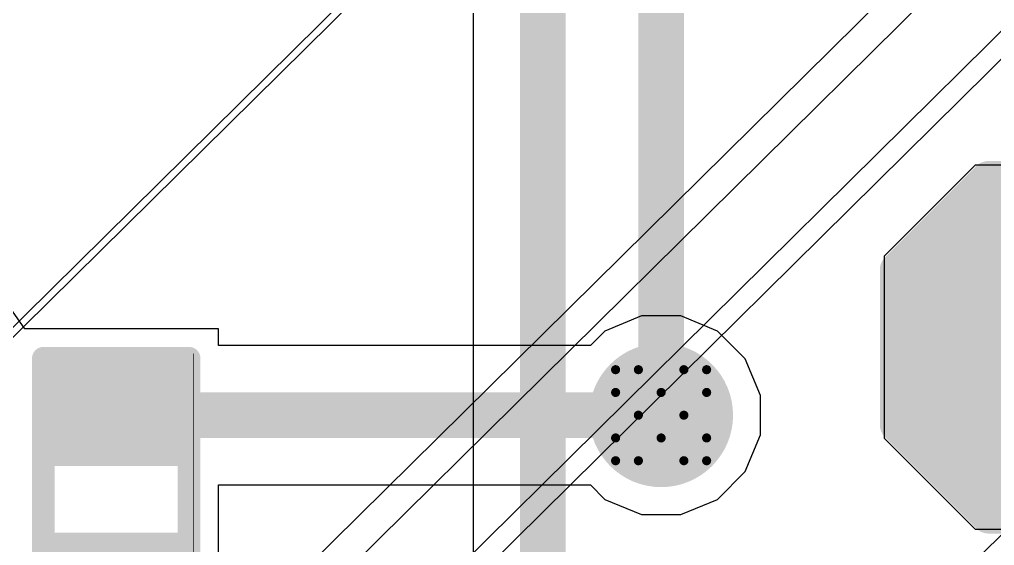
# Model space of a CAD drawing. Header units: inches. Extents: x 0 to 212, y 0 to 208.
# Drawn here: x 4.5354 to 4.7497, y 2.941 to 3.0566 of the extents above; entities that cross this region are included whole.
import ezdxf

# ---------------------------------------------------------------- set-up
doc = ezdxf.new("R2010")
doc.units = ezdxf.units.IN
doc.header["$MEASUREMENT"] = 0
for name, color, linetype in [('Bottom Layer', 5, 'Continuous'), ('Bottom Solder', 6, 'Continuous'), ('Drill Drawing', 1, 'Continuous'), ('Top Layer', 1, 'Continuous'), ('Top Overlay', 2, 'Continuous'), ('Top Paste', 8, 'Continuous'), ('Top Solder', 216, 'Continuous'), ('Via Holes', 16, 'Continuous')]:
    doc.layers.add(name, color=color, linetype=linetype)

# ---------------------------------------------------------------- blocks, each defined once
blk = doc.blocks.new('28_UFQFPN__4_4__11')
at = {"layer": 'Top Solder'}
for p in [(-0.06846, 0.06737), (-0.06255, -0.05074), (-0.05074, 0.08706), (-0.05074, -0.06255), (0.06147, -0.06255), (0.06737, 0.08706), (0.08706, 0.06737)]:
    blk.add_line(p, (207.68418, 205.16589), dxfattribs=at)
blk = doc.blocks.new('T__________17')
at = {"layer": 'Top Layer'}
blk.add_hatch(color=1, dxfattribs=at).paths.add_polyline_path([(0.015, 0.03), (-0.015, 0.03), (-0.03, 0.015), (-0.03, -0.015), (-0.015, -0.03), (0.015, -0.03), (0.03, -0.015), (0.03, 0.015)])
at = {"layer": 'Top Paste'}
blk.add_hatch(color=8, dxfattribs=at).paths.add_polyline_path([(0.015, 0.03), (-0.015, 0.03), (-0.03, 0.015), (-0.03, -0.015), (-0.015, -0.03), (0.015, -0.03), (0.03, -0.015), (0.03, 0.015)])
at = {"layer": 'Top Solder'}
blk.add_hatch(color=216, dxfattribs=at).paths.add_polyline_path([(0.017, 0.034), (-0.017, 0.034), (-0.034, 0.017), (-0.034, -0.017), (-0.017, -0.034), (0.017, -0.034), (0.034, -0.017), (0.034, 0.017)])
at = {"layer": 'Top Overlay'}
for points in [[(-0.037, 0.017, 0.00787, 0.00787, 0), (-0.017, 0.037, 0.00787, 0.00787, 0)], [(-0.017, 0.037, 0.00787, 0.00787, 0), (0.017, 0.037, 0.00787, 0.00787, 0)], [(0.017, 0.037, 0.00787, 0.00787, 0), (0.037, 0.017, 0.00787, 0.00787, 0)], [(-0.037, -0.017, 0.00787, 0.00787, 0), (-0.037, 0.017, 0.00787, 0.00787, 0)], [(0.037, -0.017, 0.00787, 0.00787, 0), (0.037, 0.017, 0.00787, 0.00787, 0)], [(-0.037, -0.017, 0.00787, 0.00787, 0), (-0.017, -0.037, 0.00787, 0.00787, 0)], [(0.017, -0.037, 0.00787, 0.00787, 0), (0.037, -0.017, 0.00787, 0.00787, 0)], [(-0.017, -0.037, 0.00787, 0.00787, 0), (0.017, -0.037, 0.00787, 0.00787, 0)]]:
    blk.add_lwpolyline(points, format="xyseb", dxfattribs=at)
for points in [[(-0.01897, 0.037, 0.00394, 0.00394, 1), (-0.01503, 0.037, 0.00394, 0.00394, 1)], [(-0.01897, 0.037, 0.00394, 0.00394, 1), (-0.01503, 0.037, 0.00394, 0.00394, 1)], [(0.01503, 0.037, 0.00394, 0.00394, 1), (0.01897, 0.037, 0.00394, 0.00394, 1)], [(0.01503, 0.037, 0.00394, 0.00394, 1), (0.01897, 0.037, 0.00394, 0.00394, 1)], [(-0.03897, 0.017, 0.00394, 0.00394, 1), (-0.03503, 0.017, 0.00394, 0.00394, 1)], [(-0.03897, 0.017, 0.00394, 0.00394, 1), (-0.03503, 0.017, 0.00394, 0.00394, 1)], [(0.03503, 0.017, 0.00394, 0.00394, 1), (0.03897, 0.017, 0.00394, 0.00394, 1)], [(0.03503, 0.017, 0.00394, 0.00394, 1), (0.03897, 0.017, 0.00394, 0.00394, 1)], [(-0.03897, -0.017, 0.00394, 0.00394, 1), (-0.03503, -0.017, 0.00394, 0.00394, 1)], [(-0.03897, -0.017, 0.00394, 0.00394, 1), (-0.03503, -0.017, 0.00394, 0.00394, 1)], [(0.03503, -0.017, 0.00394, 0.00394, 1), (0.03897, -0.017, 0.00394, 0.00394, 1)], [(0.03503, -0.017, 0.00394, 0.00394, 1), (0.03897, -0.017, 0.00394, 0.00394, 1)], [(-0.01897, -0.037, 0.00394, 0.00394, 1), (-0.01503, -0.037, 0.00394, 0.00394, 1)], [(-0.01897, -0.037, 0.00394, 0.00394, 1), (-0.01503, -0.037, 0.00394, 0.00394, 1)], [(0.01503, -0.037, 0.00394, 0.00394, 1), (0.01897, -0.037, 0.00394, 0.00394, 1)], [(0.01503, -0.037, 0.00394, 0.00394, 1), (0.01897, -0.037, 0.00394, 0.00394, 1)]]:
    blk.add_lwpolyline(points, format="xyseb", close=True, dxfattribs=at)
blk = doc.blocks.new('R___0402_38')
at = {"layer": 'Top Layer'}
for points in [[(-0.0275, -0.0125), (-0.0275, 0.0125), (-0.0095, 0.0125), (-0.0095, -0.0125)], [(0.0095, -0.0125), (0.0095, 0.0125), (0.0275, 0.0125), (0.0275, -0.0125)]]:
    blk.add_hatch(color=1, dxfattribs=at).paths.add_polyline_path(points)
at = {"layer": 'Top Paste'}
for points in [[(-0.0275, -0.0125), (-0.0275, 0.0125), (-0.0095, 0.0125), (-0.0095, -0.0125)], [(0.0095, -0.0125), (0.0095, 0.0125), (0.0275, 0.0125), (0.0275, -0.0125)]]:
    blk.add_hatch(color=8, dxfattribs=at).paths.add_polyline_path(points)
at = {"layer": 'Top Solder'}
for points in [[(-0.02967, -0.01467), (-0.02967, 0.01467), (-0.00733, 0.01467), (-0.00733, -0.01467)], [(0.00733, -0.01467), (0.00733, 0.01467), (0.02967, 0.01467), (0.02967, -0.01467)]]:
    blk.add_hatch(color=216, dxfattribs=at).paths.add_polyline_path(points)
at = {"layer": 'Top Overlay'}
for points in [[(-0.031, 0.016, 0.005, 0.005, 0), (-0.031, -0.016, 0.005, 0.005, 0)], [(-0.031, 0.016, 0.005, 0.005, 0), (0.031, 0.016, 0.005, 0.005, 0)], [(0.031, 0.016, 0.005, 0.005, 0), (0.031, -0.016, 0.005, 0.005, 0)], [(-0.031, -0.016, 0.005, 0.005, 0), (0.031, -0.016, 0.005, 0.005, 0)], [(-0.032, -0.017, 0.000127, 0.000127, 0), (0.032, -0.017, 0.000127, 0.000127, 0)]]:
    blk.add_lwpolyline(points, format="xyseb", dxfattribs=at)
for points in [[(-0.03225, 0.016, 0.0025, 0.0025, 1), (-0.02975, 0.016, 0.0025, 0.0025, 1)], [(-0.03225, 0.016, 0.0025, 0.0025, 1), (-0.02975, 0.016, 0.0025, 0.0025, 1)], [(0.02975, 0.016, 0.0025, 0.0025, 1), (0.03225, 0.016, 0.0025, 0.0025, 1)], [(0.02975, 0.016, 0.0025, 0.0025, 1), (0.03225, 0.016, 0.0025, 0.0025, 1)], [(-0.03225, -0.016, 0.0025, 0.0025, 1), (-0.02975, -0.016, 0.0025, 0.0025, 1)], [(-0.03225, -0.016, 0.0025, 0.0025, 1), (-0.02975, -0.016, 0.0025, 0.0025, 1)], [(0.02975, -0.016, 0.0025, 0.0025, 1), (0.03225, -0.016, 0.0025, 0.0025, 1)], [(0.02975, -0.016, 0.0025, 0.0025, 1), (0.03225, -0.016, 0.0025, 0.0025, 1)], [(-0.03203, -0.017, 0.0000635, 0.0000635, 1), (-0.03197, -0.017, 0.0000635, 0.0000635, 1)], [(0.03197, -0.017, 0.0000635, 0.0000635, 1), (0.03203, -0.017, 0.0000635, 0.0000635, 1)]]:
    blk.add_lwpolyline(points, format="xyseb", close=True, dxfattribs=at)

msp = doc.modelspace()

# ---------------------------------------------------------------- hatches: boundary and pattern name
at = {"layer": 'Bottom Layer'}
h = msp.add_hatch(color=5, dxfattribs=at)
edge = h.paths.add_edge_path()
edge.add_arc((4.67642, 2.96964), 0.01181, 0, 360)
at = {"layer": 'Bottom Solder'}
h = msp.add_hatch(color=6, dxfattribs=at)
edge = h.paths.add_edge_path()
edge.add_arc((4.67642, 2.96964), 0.01581, 0, 360)
at = {"layer": 'Top Layer'}
h = msp.add_hatch(color=1, dxfattribs=at)
edge = h.paths.add_edge_path()
edge.add_arc((4.67642, 2.96964), 0.01181, 0, 360)
at = {"layer": 'Top Solder'}
h = msp.add_hatch(color=216, dxfattribs=at)
edge = h.paths.add_edge_path()
edge.add_arc((4.67642, 2.96964), 0.01581, 0, 360)
at = {"layer": 'Via Holes'}
h = msp.add_hatch(color=7, dxfattribs=at)
edge = h.paths.add_edge_path()
edge.add_arc((4.67642, 2.96964), 0.00591, 0, 360)

# ---------------------------------------------------------------- linework, layer by layer
at = {"layer": 'Bottom Layer'}
for p, q in [((4.63513, 3.08188), (4.63513, 3.01515)), ((4.63513, 3.01515), (4.63513, 3.01515)), ((4.63513, 3.01515), (4.63513, 2.93212))]:
    msp.add_line(p, q, dxfattribs=at)
for points in [[(4.67642, 2.96964, 0.01, 0.01, 0), (4.67642, 3.29289, 0.01, 0.01, 0)], [(4.65042, 2.91657, 0.01, 0.01, 0), (4.65042, 3.11489, 0.01, 0.01, 0)]]:
    msp.add_lwpolyline(points, format="xyseb", dxfattribs=at)
msp.add_lwpolyline([(4.67392, 2.96964, 0.005, 0.005, 1), (4.67892, 2.96964, 0.005, 0.005, 1)], format="xyseb", close=True, dxfattribs=at)
at = {"layer": 'Drill Drawing'}
for points in [[(4.66642, 2.97464, 0.002, 0.002, 0), (4.66642, 2.97964, 0.002, 0.002, 0)], [(4.66642, 2.97964, 0.002, 0.002, 0), (4.67142, 2.97964, 0.002, 0.002, 0)], [(4.67142, 2.97964, 0.002, 0.002, 0), (4.67642, 2.97464, 0.002, 0.002, 0)], [(4.67642, 2.97464, 0.002, 0.002, 0), (4.68142, 2.97964, 0.002, 0.002, 0)], [(4.68142, 2.97964, 0.002, 0.002, 0), (4.68642, 2.97964, 0.002, 0.002, 0)], [(4.68642, 2.97464, 0.002, 0.002, 0), (4.68642, 2.97964, 0.002, 0.002, 0)], [(4.66642, 2.97464, 0.002, 0.002, 0), (4.67142, 2.96964, 0.002, 0.002, 0)], [(4.68142, 2.96964, 0.002, 0.002, 0), (4.68642, 2.97464, 0.002, 0.002, 0)], [(4.66642, 2.96464, 0.002, 0.002, 0), (4.67142, 2.96964, 0.002, 0.002, 0)], [(4.68142, 2.96964, 0.002, 0.002, 0), (4.68642, 2.96464, 0.002, 0.002, 0)], [(4.66642, 2.95964, 0.002, 0.002, 0), (4.66642, 2.96464, 0.002, 0.002, 0)], [(4.67142, 2.95964, 0.002, 0.002, 0), (4.67642, 2.96464, 0.002, 0.002, 0)], [(4.67642, 2.96464, 0.002, 0.002, 0), (4.68142, 2.95964, 0.002, 0.002, 0)], [(4.68642, 2.95964, 0.002, 0.002, 0), (4.68642, 2.96464, 0.002, 0.002, 0)], [(4.66642, 2.95964, 0.002, 0.002, 0), (4.67142, 2.95964, 0.002, 0.002, 0)], [(4.68142, 2.95964, 0.002, 0.002, 0), (4.68642, 2.95964, 0.002, 0.002, 0)]]:
    msp.add_lwpolyline(points, format="xyseb", dxfattribs=at)
for points in [[(4.66592, 2.97964, 0.001, 0.001, 1), (4.66692, 2.97964, 0.001, 0.001, 1)], [(4.66592, 2.97964, 0.001, 0.001, 1), (4.66692, 2.97964, 0.001, 0.001, 1)], [(4.67092, 2.97964, 0.001, 0.001, 1), (4.67192, 2.97964, 0.001, 0.001, 1)], [(4.67092, 2.97964, 0.001, 0.001, 1), (4.67192, 2.97964, 0.001, 0.001, 1)], [(4.68092, 2.97964, 0.001, 0.001, 1), (4.68192, 2.97964, 0.001, 0.001, 1)], [(4.68092, 2.97964, 0.001, 0.001, 1), (4.68192, 2.97964, 0.001, 0.001, 1)], [(4.68592, 2.97964, 0.001, 0.001, 1), (4.68692, 2.97964, 0.001, 0.001, 1)], [(4.68592, 2.97964, 0.001, 0.001, 1), (4.68692, 2.97964, 0.001, 0.001, 1)], [(4.66592, 2.97464, 0.001, 0.001, 1), (4.66692, 2.97464, 0.001, 0.001, 1)], [(4.66592, 2.97464, 0.001, 0.001, 1), (4.66692, 2.97464, 0.001, 0.001, 1)], [(4.67592, 2.97464, 0.001, 0.001, 1), (4.67692, 2.97464, 0.001, 0.001, 1)], [(4.67592, 2.97464, 0.001, 0.001, 1), (4.67692, 2.97464, 0.001, 0.001, 1)], [(4.68592, 2.97464, 0.001, 0.001, 1), (4.68692, 2.97464, 0.001, 0.001, 1)], [(4.68592, 2.97464, 0.001, 0.001, 1), (4.68692, 2.97464, 0.001, 0.001, 1)], [(4.67092, 2.96964, 0.001, 0.001, 1), (4.67192, 2.96964, 0.001, 0.001, 1)], [(4.67092, 2.96964, 0.001, 0.001, 1), (4.67192, 2.96964, 0.001, 0.001, 1)], [(4.68092, 2.96964, 0.001, 0.001, 1), (4.68192, 2.96964, 0.001, 0.001, 1)], [(4.68092, 2.96964, 0.001, 0.001, 1), (4.68192, 2.96964, 0.001, 0.001, 1)], [(4.66592, 2.96464, 0.001, 0.001, 1), (4.66692, 2.96464, 0.001, 0.001, 1)], [(4.66592, 2.96464, 0.001, 0.001, 1), (4.66692, 2.96464, 0.001, 0.001, 1)], [(4.67592, 2.96464, 0.001, 0.001, 1), (4.67692, 2.96464, 0.001, 0.001, 1)], [(4.67592, 2.96464, 0.001, 0.001, 1), (4.67692, 2.96464, 0.001, 0.001, 1)], [(4.68592, 2.96464, 0.001, 0.001, 1), (4.68692, 2.96464, 0.001, 0.001, 1)], [(4.68592, 2.96464, 0.001, 0.001, 1), (4.68692, 2.96464, 0.001, 0.001, 1)], [(4.66592, 2.95964, 0.001, 0.001, 1), (4.66692, 2.95964, 0.001, 0.001, 1)], [(4.66592, 2.95964, 0.001, 0.001, 1), (4.66692, 2.95964, 0.001, 0.001, 1)], [(4.67092, 2.95964, 0.001, 0.001, 1), (4.67192, 2.95964, 0.001, 0.001, 1)], [(4.67092, 2.95964, 0.001, 0.001, 1), (4.67192, 2.95964, 0.001, 0.001, 1)], [(4.68092, 2.95964, 0.001, 0.001, 1), (4.68192, 2.95964, 0.001, 0.001, 1)], [(4.68092, 2.95964, 0.001, 0.001, 1), (4.68192, 2.95964, 0.001, 0.001, 1)], [(4.68592, 2.95964, 0.001, 0.001, 1), (4.68692, 2.95964, 0.001, 0.001, 1)], [(4.68592, 2.95964, 0.001, 0.001, 1), (4.68692, 2.95964, 0.001, 0.001, 1)]]:
    msp.add_lwpolyline(points, format="xyseb", close=True, dxfattribs=at)
at = {"layer": 'Top Layer'}
for p, q in [((4.74542, 3.02457), (4.72542, 3.00457)), ((4.77272, 3.02457), (4.74542, 3.02457)), ((4.72542, 3.00457), (4.72542, 2.96457)), ((4.53662, 2.98864), (4.53389, 2.99252)), ((4.67208, 2.99145), (4.66407, 2.98813)), ((4.68076, 2.99145), (4.67208, 2.99145)), ((4.68878, 2.98813), (4.68076, 2.99145)), ((4.57918, 2.98864), (4.53662, 2.98864)), ((4.57918, 2.98493), (4.57918, 2.98864)), ((4.66407, 2.98813), (4.66087, 2.98493)), ((4.69491, 2.98199), (4.68878, 2.98813)), ((4.66087, 2.98493), (4.57918, 2.98493)), ((4.69823, 2.97398), (4.69491, 2.98199)), ((4.69823, 2.9653), (4.69823, 2.97398)), ((4.69491, 2.95728), (4.69823, 2.9653)), ((4.72542, 2.96457), (4.74542, 2.94457)), ((4.68878, 2.95115), (4.69491, 2.95728)), ((4.57918, 2.91364), (4.57918, 2.95434)), ((4.57918, 2.95434), (4.66087, 2.95434)), ((4.66087, 2.95434), (4.66407, 2.95115)), ((4.66407, 2.95115), (4.67208, 2.94783)), ((4.68076, 2.94783), (4.68878, 2.95115)), ((4.67208, 2.94783), (4.68076, 2.94783)), ((4.74542, 2.94457), (4.78542, 2.94457))]:
    msp.add_line(p, q, dxfattribs=at)
msp.add_lwpolyline([(4.55668, 2.96964, 0.01, 0.01, 0), (4.67342, 2.96964, 0.01, 0.01, 0)], format="xyseb", dxfattribs=at)
for points in [[(4.55418, 2.96964, 0.005, 0.005, 1), (4.55918, 2.96964, 0.005, 0.005, 1)], [(4.67092, 2.96964, 0.005, 0.005, 1), (4.67592, 2.96964, 0.005, 0.005, 1)]]:
    msp.add_lwpolyline(points, format="xyseb", close=True, dxfattribs=at)

# ---------------------------------------------------------------- block references
for name, p in [('28_UFQFPN__4_4__11', (4.42714, 2.74638)), ('T__________17', (4.76542, 2.98457))]:
    msp.add_blockref(name, p)
at = {"rotation": 90}
msp.add_blockref('R___0402_38', (4.55668, 2.95114), dxfattribs=at)

doc.saveas('drawing.dxf')
